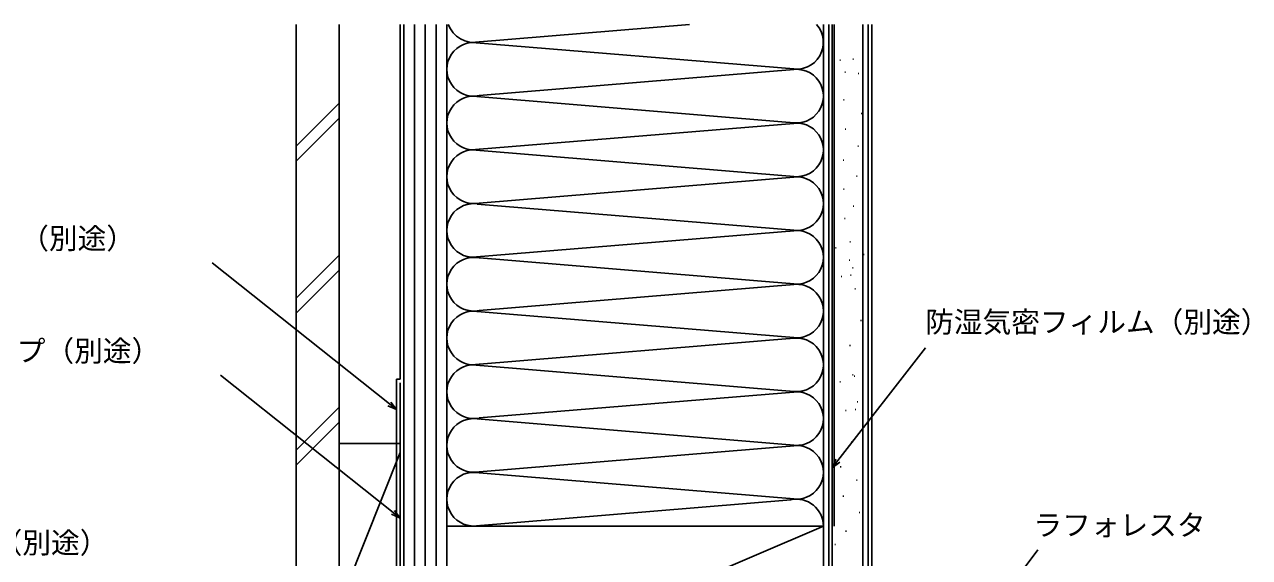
# Model space of a CAD drawing. Units: millimetres, scale not verified. Extents: x -526 to 524, y -783 to 779.
# Drawn here: x -331.5 to 10, y 393.4 to 542.2 of the extents above; entities that cross this region are included whole.
import ezdxf
from ezdxf.enums import TextEntityAlignment as Align

# ---------------------------------------------------------------- set-up
doc = ezdxf.new("R2010")
doc.units = ezdxf.units.MM
doc.header["$LTSCALE"] = 4
for name, color, linetype in [('0-7_YKK_D', 6, 'Continuous'), ('0-9_YSS_K', 3, 'Continuous'), ('0-A_YSS_KE', 3, 'Continuous')]:
    doc.layers.add(name, color=color, linetype=linetype)
doc.styles.add('ＭＳ ゴシック', font='')
doc.styles.get('ＭＳ ゴシック').set_extended_font_data('MS Gothic')

msp = doc.modelspace()

# ---------------------------------------------------------------- linework, layer by layer
at = {"layer": '0-7_YKK_D'}
for points in [[(-227.8, 434.691), (-229.794, 436.281), (-279.228, 475.704)], [(-106.301, 418.471), (-104.737, 420.485), (-80.324, 451.928)], [(-226.8, 404.422), (-228.795, 406.011), (-276.885, 444.309)], [(-229.368, 436.815), (-227.8, 434.691), (-230.22, 435.747)], [(-104.197, 420.066), (-106.301, 418.471), (-105.277, 420.904)], [(-228.369, 406.545), (-226.8, 404.422), (-229.22, 405.476)], [(-92.52, 337.089), (-90.998, 339.135), (-49.025, 395.564)]]:
    msp.add_lwpolyline(points, dxfattribs=at)
at = {"layer": '0-9_YSS_K'}
for p, q in [((-225.8, 542.2), (-225.8, 357.2)), ((-222.8, 542.2), (-222.8, 357.2)), ((-219.8, 542.2), (-219.8, 357.2)), ((-216.8, 357.2), (-216.8, 542.2)), ((-213.8, 402.199), (-213.8, 542.2)), ((-213.8, 542.2), (-213.8, 402.2)), ((-213.8, 357.2), (-213.8, 542.2)), ((-205.768, 537.275), (-146.162, 542.2)), ((-108.8, 402.199), (-108.8, 542.2)), ((-107.3, 342.2), (-107.3, 542.2)), ((-105.8, 402.2), (-105.8, 542.2)), ((-97.8, 342.2), (-97.8, 542.2)), ((-95.3, 542.2), (-95.3, 342.2)), ((-204.768, 522.357), (-115.919, 529.699)), ((-104.19, 532.232), (-103.99, 532.232)), ((-100.589, 532.48), (-100.389, 532.48)), ((-102.824, 528.878), (-102.624, 528.878)), ((-99.098, 528.506), (-98.898, 528.506)), ((-255.8, 508.264), (-243.933, 520.131)), ((-115.919, 514.699), (-207.618, 522.277)), ((-103.197, 521.178), (-102.997, 521.178)), ((-255.8, 504.021), (-243.8, 516.021)), ((-98.229, 517.327), (-98.029, 517.327)), ((-205.768, 507.275), (-115.919, 514.699)), ((-102.7, 512.98), (-102.5, 512.98)), ((-115.919, 499.699), (-206.693, 507.2)), ((-99.222, 508.261), (-99.022, 508.261)), ((-103.321, 504.286), (-103.121, 504.286)), ((-204.735, 492.36), (-115.919, 499.699)), ((-99.595, 499.815), (-99.395, 499.815)), ((-103.197, 496.213), (-102.997, 496.213)), ((-205.355, 492.09), (-115.919, 484.699)), ((-100.464, 491.493), (-100.264, 491.493)), ((-102.948, 488.016), (-102.748, 488.016)), ((-206.606, 477.205), (-115.919, 484.699)), ((-105.446, 479.884), (-105.246, 479.884)), ((-101.444, 481.485), (-101.244, 481.485)), ((-255.8, 465.838), (-243.8, 477.838)), ((-206.888, 477.216), (-115.919, 469.699)), ((-101.608, 476.376), (-101.408, 476.376)), ((-97.606, 477.977), (-97.406, 477.977)), ((-255.8, 461.595), (-243.8, 473.595)), ((-103.845, 471.881), (-103.645, 471.881)), ((-101.202, 472.181), (-101.002, 472.181)), ((-100.644, 474.282), (-100.444, 474.282)), ((-204.768, 462.357), (-115.919, 469.699)), ((-100.007, 468.373), (-99.807, 468.373)), ((-115.919, 454.699), (-207.618, 462.277)), ((-98.406, 459.57), (-98.206, 459.57)), ((-205.768, 447.275), (-115.919, 454.699)), ((-101.466, 452.639), (-101.266, 452.639)), ((-115.919, 439.699), (-206.693, 447.2)), ((-100.72, 444.433), (-100.52, 444.433)), ((-104.218, 442.439), (-104.018, 442.439)), ((-100.217, 444.039), (-100.017, 444.039)), ((-204.735, 432.36), (-115.919, 439.699)), ((-255.8, 423.411), (-243.8, 435.411)), ((-102.618, 434.435), (-102.418, 434.435)), ((-99.974, 434.735), (-99.774, 434.735)), ((-99.416, 436.836), (-99.216, 436.836)), ((-255.8, 419.169), (-243.8, 431.169)), ((-205.355, 432.09), (-115.919, 424.699)), ((-105.819, 430.434), (-105.619, 430.434)), ((-243.8, 425.2), (-226.8, 425.2)), ((-243.8, 425.2), (-243.8, 380.2)), ((-115.919, 424.699), (-204.768, 417.357)), ((-101.017, 425.632), (-100.817, 425.632)), ((-226.8, 422.7), (-243.8, 380.2)), ((-204.768, 417.041), (-115.919, 409.699)), ((-104.077, 418.701), (-103.877, 418.701)), ((-99.601, 414.971), (-99.401, 414.971)), ((-103.331, 410.495), (-103.131, 410.495)), ((-206.606, 402.205), (-117.832, 409.541)), ((-98.855, 406.019), (-98.655, 406.019)), ((-213.8, 357.2), (-108.8, 402.2)), ((-102.585, 400.797), (-102.385, 400.797)), ((-105.569, 397.068), (-105.369, 397.068))]:
    msp.add_line(p, q, dxfattribs=at)
msp.add_lwpolyline([(-204.735, 522.36), (-115.919, 529.699), (-206.693, 537.2)], dxfattribs=at)
for centre, start, end in [((-206.3, 544.699), 199.46418, 281.78379), ((-116.3, 537.199), 258.21646, 41.81922), ((-206.3, 529.699), 78.21668, 281.78379), ((-116.3, 522.199), 258.21646, 101.78364), ((-116.3, 522.199), 258.21646, 101.78354), ((-206.3, 514.699), 78.21644, 281.78379), ((-116.3, 507.199), 258.21646, 101.78354), ((-206.3, 499.699), 78.21668, 281.78379), ((-116.3, 492.199), 258.21646, 101.78354), ((-206.3, 484.699), 78.21668, 281.78379), ((-116.3, 477.199), 258.21646, 101.78354), ((-206.3, 469.699), 78.21668, 281.78356), ((-116.3, 462.199), 258.21646, 101.78364), ((-206.3, 454.699), 78.21644, 281.78379), ((-116.3, 447.199), 258.21646, 101.78354), ((-206.3, 439.699), 78.21668, 281.78379), ((-116.3, 432.199), 258.21646, 101.78354), ((-206.3, 424.699), 78.21668, 281.78379), ((-116.3, 417.199), 258.21646, 101.78354), ((-206.3, 409.699), 78.21668, 281.78379), ((-116.3, 402.199), 0, 101.78354)]:
    msp.add_arc(centre, 7.5, start, end, dxfattribs=at)
at = {"layer": '0-A_YSS_KE'}
for p, q in [((-255.8, 542.2), (-255.8, 362.2)), ((-243.8, 542.2), (-243.8, 362.2)), ((-226.8, 443.2), (-226.8, 542.2)), ((-108.8, 542.2), (-108.8, 342.2)), ((-106.301, 356.2), (-106.301, 542.2)), ((-227.8, 443.2), (-227.8, 379.2)), ((-226.8, 443.2), (-227.8, 443.2)), ((-226.8, 442.2), (-226.8, 378.2))]:
    msp.add_line(p, q, dxfattribs=at)
msp.add_lwpolyline([(-96.3, 542.2), (-96.3, 342.2), (-108.8, 342.2)], dxfattribs=at)
msp.add_lwpolyline([(-108.8, 357.2), (-108.8, 402.2), (-213.8, 402.2), (-213.8, 357.2)], close=True, dxfattribs=at)

# ---------------------------------------------------------------- texts
at = {"layer": '0-7_YKK_D', "style": 'ＭＳ ゴシック'}
for s, p in [('透湿防水シート（別途）', (-388.728, 477.795)), ('防湿気密フィルム（別途）', (-80.415, 454.473)), ('防水テープ（別途）', (-365.703, 446.4)), ('ラフォレスタ', (-50.218, 397.78)), ('シーリング（別途）', (-380.151, 392.853))]:
    msp.add_text(s, height=5.865, dxfattribs=at).set_placement(p, align=Align.BOTTOM_LEFT)

doc.saveas('drawing.dxf')
